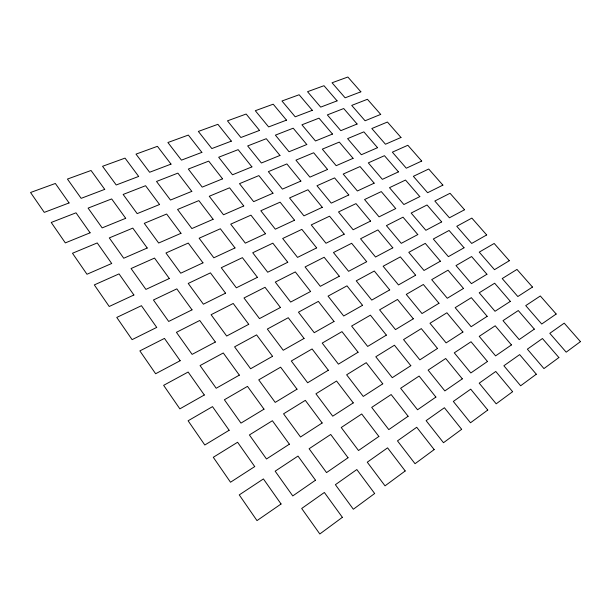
<?xml version="1.0" encoding="UTF-8"?>
<svg xmlns="http://www.w3.org/2000/svg" width="611" height="611" viewBox="0 0 611 611"><rect width="100%" height="100%" fill="white"/><g stroke="black" fill="none" stroke-linecap="round" stroke-linejoin="round"><path stroke-width="0.92" d="M342.374 517.326L319.82 533.976L301.689 508.482L324.365 492.474L342.374 517.326M374.658 493.505L353.341 509.238L335.386 484.691L356.832 469.553L374.658 493.505M405.208 470.959L385.029 485.852L367.264 462.191L387.573 447.855L405.208 470.959M434.169 449.589L415.037 463.711L397.463 440.875L416.725 427.272L434.169 449.589M461.649 429.312L443.487 442.715L426.111 420.651L444.403 407.736L461.649 429.312M487.769 410.034L470.501 422.774L453.324 401.435L470.722 389.154L487.769 410.034M512.621 391.689L496.185 403.818L479.215 383.166L495.781 371.465L512.621 391.689M536.298 374.215L520.641 385.778L503.869 365.76L519.663 354.609L536.298 374.215M558.882 357.55L543.943 368.578L527.369 349.164L542.446 338.525L558.882 357.55M580.45 341.633L566.183 352.165L549.808 333.323L564.213 323.158L580.45 341.633M281.068 503.991L256.994 520.61L239.252 494.902L263.417 478.932L281.068 503.991M315.49 480.223L292.761 495.918L275.156 471.173L298 456.081L315.49 480.223M348.041 457.746L326.541 472.593L309.105 448.749L330.719 434.467L348.041 457.746M378.881 436.46L358.504 450.521L341.236 427.517L361.72 413.983L378.881 436.46M408.125 416.267L388.795 429.609L371.702 407.392L391.147 394.546L408.125 416.267M435.895 397.089L417.534 409.767L400.625 388.283L419.1 376.07L435.895 397.089M462.313 378.851L444.846 390.91L428.112 370.121L445.702 358.497L462.313 378.851M487.463 361.483L470.829 372.962L454.286 352.83L471.043 341.755L487.463 361.483M511.438 344.925L495.582 355.877L479.223 336.356L495.2 325.793L511.438 344.925M534.327 329.13L519.19 339.579L503.013 320.638L518.273 310.548L534.327 329.13M556.186 314.031L541.72 324.021L525.735 305.622L540.323 295.984L556.186 314.031M254.726 466.583L230.507 482.232L213.292 457.288L237.587 442.257L254.726 466.583M289.377 444.189L266.488 458.983L249.403 434.948L272.384 420.735L289.377 444.189M322.173 422.988L300.505 436.995L283.557 413.815L305.324 400.358L322.173 422.988M353.265 402.893L332.72 416.175L315.925 393.797L336.569 381.027L353.265 402.893M382.769 383.823L363.27 396.432L346.628 374.803L366.241 362.674L382.769 383.823M410.813 365.699L392.277 377.682L375.796 356.763L394.446 345.223L410.813 365.699M437.499 348.453L419.856 359.856L403.55 339.594L421.307 328.611L437.499 348.453M462.932 332.017L446.114 342.886L429.976 323.25L446.908 312.779L462.932 332.017M487.181 316.338L471.142 326.709L455.172 307.661L471.333 297.664L487.181 316.338M510.345 301.376L495.017 311.274L479.23 292.784L494.666 283.229L510.345 301.376M532.479 287.063L517.83 296.534L502.211 278.563L516.975 269.428L532.479 287.063M229.148 430.266L204.807 444.999L188.096 420.78L212.506 406.636L229.148 430.266M264.005 409.171L240.978 423.11L224.382 399.762L247.486 386.373L264.005 409.171M297.022 389.192L275.21 402.397L258.728 379.859L280.632 367.173L297.022 389.192M328.336 370.243L307.639 382.761L291.302 360.994L312.091 348.95L328.336 370.243M358.084 352.242L338.418 364.141L322.218 343.084L341.977 331.636L358.084 352.242M386.373 335.118L367.669 346.437L351.615 326.053L370.419 315.161L386.373 335.118M413.311 318.812L395.493 329.596L379.599 309.846L397.517 299.466L413.311 318.812M438.988 303.27L422.002 313.55L406.262 294.395L423.354 284.497L438.988 303.27M463.505 288.438L447.29 298.252L431.702 279.655L448.023 270.199L463.505 288.438M486.921 274.263L471.425 283.641L456.005 265.579L471.608 256.544L486.921 274.263M509.314 260.714L494.498 269.68L479.238 252.122L494.162 243.476L509.314 260.714M204.311 394.996L179.863 408.851L163.633 385.335L188.142 372.038L204.311 394.996M239.344 375.139L216.195 388.252L200.064 365.569L223.282 352.975L239.344 375.139M272.552 356.312L250.609 368.754L234.578 346.842L256.605 334.889L272.552 356.312M304.072 338.448L283.237 350.256L267.335 329.069L288.247 317.72L304.072 338.448M334.034 321.47L314.23 332.69L298.451 312.19L318.346 301.391L334.034 321.47M362.544 305.309L343.695 315.994L328.046 296.129L346.995 285.849L362.544 305.309M389.711 289.904L371.748 300.093L356.244 280.831L374.306 271.032L389.711 289.904M415.633 275.217L398.487 284.932L383.128 266.243L400.365 256.887L415.633 275.217M440.378 261.195L424.003 270.474L408.79 252.32L425.264 243.384L440.378 261.195M464.039 247.783L448.382 256.658L433.314 239.008L449.07 230.462L464.039 247.783M486.677 234.952L471.692 243.445L456.776 226.284L471.86 218.096L486.677 234.952M180.169 360.719L155.637 373.741L139.866 350.897L164.458 338.402L180.169 360.719M215.362 342.038L192.114 354.38L176.426 332.323L199.736 320.477L215.362 342.038M248.738 324.319L226.681 336.035L211.085 314.711L233.211 303.468L248.738 324.319M280.441 307.493L259.484 318.614L243.995 297.985L265.029 287.3L280.441 307.493M310.602 291.485L290.66 302.063L275.286 282.083L295.304 271.918L310.602 291.485M339.319 276.241L320.324 286.322L305.072 266.954L324.151 257.262L339.319 276.241M366.692 261.707L348.583 271.315L333.461 252.526L351.653 243.285L366.692 261.707M392.827 247.837L375.536 257.01L360.543 238.764L377.919 229.935L392.827 247.837M417.794 234.578L401.274 243.346L386.412 225.619L403.023 217.18L417.794 234.578M441.677 221.9L425.867 230.294L411.15 213.048L427.043 204.975L441.677 221.9M464.536 209.764L449.406 217.799L434.826 201.019L450.047 193.282L464.536 209.764M156.714 327.404L132.098 339.64L116.77 317.43L141.431 305.699L156.714 327.404M192.03 309.846L168.689 321.447L153.437 299.993L176.823 288.866L192.03 309.846M225.558 293.173L203.394 304.194L188.219 283.443L210.444 272.865L225.558 293.173M257.422 277.333L236.358 287.804L221.274 267.717L242.407 257.659L257.422 277.333M287.758 262.256L267.702 272.223L252.717 252.755L272.842 243.178L287.758 262.256M316.658 247.89L297.542 257.391L282.672 238.504L301.857 229.369L316.658 247.89M344.23 234.181L325.991 243.247L311.236 224.909L329.55 216.195L344.23 234.181M370.556 221.09L353.135 229.751L338.502 211.941L355.999 203.616L370.556 221.09M395.729 208.58L379.072 216.859L364.561 199.537L381.295 191.579L395.729 208.58M419.818 196.605L403.871 204.532L389.49 187.684L405.513 180.054L419.818 196.605M442.883 185.133L427.616 192.725L413.357 176.327L428.716 169.018L442.883 185.133M133.893 294.998L109.216 306.485L94.315 284.902L119.03 273.896L133.893 294.998M169.323 278.509L145.907 289.408L131.067 268.535L154.522 258.086L169.323 278.509M202.982 262.845L180.734 273.201L165.955 252.992L188.257 243.063L202.982 262.845M234.998 247.944L213.827 257.796L199.133 238.221L220.357 228.766L234.998 247.944M265.48 233.753L245.324 243.14L230.714 224.153L250.938 215.148L265.48 233.753M294.548 220.227L275.324 229.178L260.813 210.749L280.113 202.157L294.548 220.227M322.295 207.312L303.942 215.859L289.538 197.956L307.959 189.754L322.295 207.312M348.805 194.97L331.269 203.135L316.972 185.744L334.584 177.893L348.805 194.97M374.169 183.17L357.382 190.983L343.199 174.059L360.062 166.551L374.169 183.17M398.441 171.874L382.371 179.351L368.311 162.877L384.456 155.683L398.441 171.874M421.705 161.044L406.307 168.208L392.361 152.17L407.843 145.273L421.705 161.044M111.698 263.486L86.976 274.255L72.48 253.252L97.233 242.941L111.698 263.486M147.22 248.013L123.743 258.239L109.293 237.916L132.808 228.117L147.22 248.013M180.993 233.303L158.669 243.025L144.272 223.343L166.643 214.026L180.993 233.303M213.132 219.296L191.877 228.56L177.557 209.474L198.858 200.599L213.132 219.296M243.758 205.96L223.504 214.782L209.26 196.268L229.568 187.806L243.758 205.96M272.98 193.229L253.649 201.653L239.489 183.667L258.881 175.594L272.98 193.229M300.879 181.077L282.419 189.12L268.351 171.645L286.88 163.924L300.879 181.077M327.557 169.453L309.907 177.144L295.938 160.151L313.657 152.765L327.557 169.453M353.089 158.333L336.187 165.696L322.325 149.153L339.296 142.088L353.089 158.333M377.545 147.686L361.353 154.736L347.598 138.628L363.858 131.854L377.545 147.686M400.984 137.467L385.465 144.234L371.824 128.531L387.42 122.032L400.984 137.467M90.1 232.806L65.331 242.895L51.232 222.465L76.016 212.811L90.1 232.806M125.698 218.303L102.167 227.888L88.099 208.107L111.66 198.926L125.698 218.303M159.563 204.509L137.169 213.629L123.147 194.451L145.571 185.713L159.563 204.509M191.808 191.365L170.484 200.057L156.515 181.452L177.885 173.127L191.808 191.365M222.557 178.84L202.218 187.126L188.325 169.064L208.71 161.121L222.557 178.84M251.915 166.879L232.493 174.792L218.677 157.241L238.145 149.649L251.915 166.879M279.96 155.446L261.401 163.007L247.669 145.945L266.281 138.689L279.96 155.446M306.791 144.517L289.034 151.749L275.385 135.146L293.204 128.203L306.791 144.517M332.476 134.053L315.475 140.981L301.926 124.804L318.988 118.16L332.476 134.053M357.091 124.018L340.801 130.662L327.343 114.906L343.71 108.529L357.091 124.018M380.706 114.402L365.072 120.772L351.722 105.405L367.425 99.288L380.706 114.402M69.066 202.944L44.275 212.384L30.55 192.496L55.357 183.468L69.066 202.944M104.725 189.364L81.156 198.346L67.447 179.069L91.047 170.484L104.725 189.364M138.666 176.434L116.227 184.988L102.556 166.291L125.034 158.112L138.666 176.434M171.011 164.122L149.619 172.264L136.001 154.125L157.432 146.327L171.011 164.122M201.874 152.368L181.459 160.143L167.895 142.516L188.356 135.069L201.874 152.368M231.348 141.141L211.849 148.565L198.354 131.434L217.898 124.316L231.348 141.141M259.522 130.41L240.879 137.513L227.46 120.841L246.157 114.036L259.522 130.41M286.49 120.138L268.641 126.935L255.306 110.706L273.209 104.191L286.49 120.138M312.32 110.301L295.22 116.816L281.969 100.998L299.13 94.758L312.32 110.301M337.089 100.868L320.691 107.116L307.532 91.696L323.99 85.708L337.089 100.868M360.857 91.818L345.123 97.813L332.056 82.775L347.858 77.024L360.857 91.818"/></g></svg>
